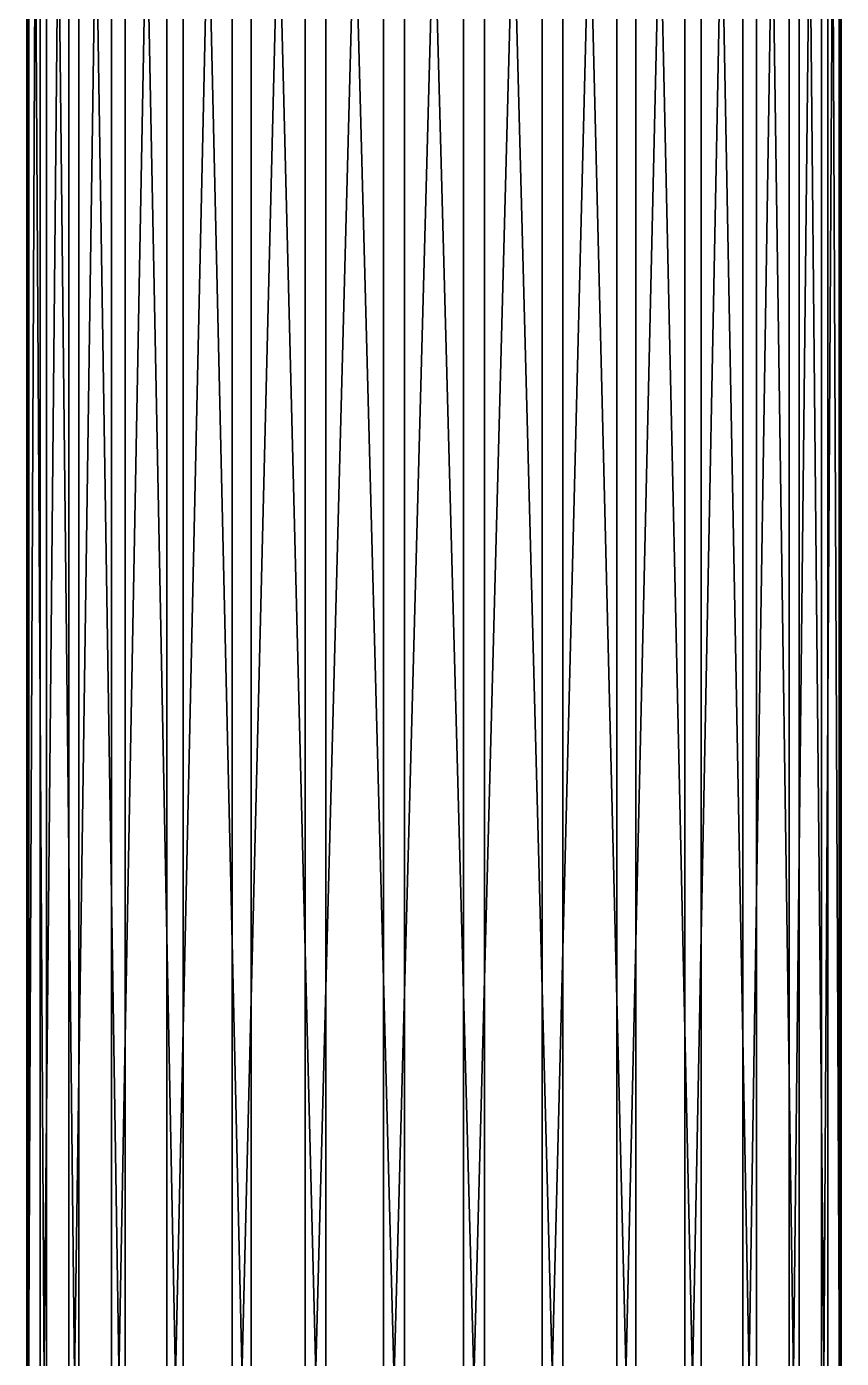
# Model space of a CAD drawing. Header units: inches. Extents: x -9200 to 7100, y -431 to 7100.
# Drawn here: x -37.4 to 37.4, y -308.9 to -186.6 of the extents above; entities that cross this region are included whole.
import ezdxf

# ---------------------------------------------------------------- set-up
doc = ezdxf.new("R2010")
doc.units = ezdxf.units.IN
doc.header["$MEASUREMENT"] = 0
doc.layers.get('0').update_dxf_attribs({"true_color": 0x876e08})

msp = doc.modelspace()

# ---------------------------------------------------------------- meshes
at = {"color": 254, "true_color": 0xcccccc}
mesh = msp.add_polyface(dxfattribs=at)
corners = [(36.16, -346.93, 9.94), (-36.16, -346.93, -9.94), (37.4, -346.93, 2.7), (37.21, -346.93, -4.65), (33.52, -346.93, 16.8), (29.6, -346.93, 23.02), (24.54, -346.93, 28.35), (-33.52, -346.93, -16.8), (32.6, -346.93, -18.54), (35.59, -346.93, -11.82), (-29.6, -346.93, -23.02), (-24.54, -346.93, -28.35), (-18.54, -346.93, -32.6), (-11.82, -346.93, -35.59), (-4.65, -346.93, -37.21), (2.7, -346.93, -37.4), (18.54, -346.93, 32.6), (11.82, -346.93, 35.59), (4.65, -346.93, 37.21), (-2.7, -346.93, 37.4), (-9.94, -346.93, 36.16), (-16.8, -346.93, 33.52), (9.94, -346.93, -36.16), (16.8, -346.93, -33.52), (28.35, -346.93, -24.54), (23.02, -346.93, -29.6), (-23.02, -346.93, 29.6), (-28.35, -346.93, 24.54), (-32.6, -346.93, 18.54), (-35.59, -346.93, 11.82), (-37.21, -346.93, 4.65), (-37.4, -346.93, -2.7), (-24.54, -74, -28.35), (-29.6, -74, -23.02), (4.65, -74, 37.21), (-18.54, -74, -32.6), (11.82, -74, 35.59), (18.54, -74, 32.6), (-4.65, -74, -37.21), (24.54, -74, 28.35), (29.6, -74, 23.02), (33.52, -74, 16.8), (36.16, -74, 9.94), (37.4, -74, 2.7), (37.21, -74, -4.65), (35.59, -74, -11.82), (-11.82, -74, -35.59), (-33.52, -74, -16.8), (-36.16, -74, -9.94), (-37.4, -74, -2.7), (32.6, -74, -18.54), (28.35, -74, -24.54), (23.02, -74, -29.6), (16.8, -74, -33.52), (9.94, -74, -36.16), (2.7, -74, -37.4), (-37.21, -74, 4.65), (-35.59, -74, 11.82), (-32.6, -74, 18.54), (-23.02, -74, 29.6), (-16.8, -74, 33.52), (-9.94, -74, 36.16), (-28.35, -74, 24.54), (-2.7, -74, 37.4)]
mesh.append_faces([[corners[k] for k in face] for face in [(0, 1, 2), (2, 1, 3), (0, 4, 1), (1, 4, 5), (1, 5, 6), (7, 8, 1), (1, 8, 9), (1, 9, 3), (7, 10, 8), (8, 10, 11), (8, 11, 12), (12, 13, 8), (8, 13, 14), (8, 14, 15), (6, 16, 1), (1, 16, 17), (1, 17, 18), (18, 19, 1), (1, 19, 20), (1, 20, 21), (15, 22, 8), (8, 22, 23), (8, 23, 24), (24, 23, 25), (21, 26, 1), (1, 26, 27), (1, 27, 28), (28, 29, 1), (1, 29, 30), (1, 30, 31), (32, 33, 34), (32, 34, 35), (36, 37, 38), (38, 37, 39), (39, 40, 38), (38, 40, 41), (38, 41, 42), (42, 43, 38), (38, 43, 44), (38, 44, 45), (36, 38, 34), (34, 38, 46), (34, 46, 35), (33, 47, 34), (34, 47, 48), (34, 48, 49), (45, 50, 38), (38, 50, 51), (38, 51, 52), (52, 53, 38), (38, 53, 54), (38, 54, 55), (49, 56, 34), (34, 56, 57), (34, 57, 58), (59, 60, 61), (58, 62, 34), (34, 62, 59), (34, 59, 63), (63, 59, 61), (26, 62, 27), (27, 62, 58), (27, 58, 28), (28, 58, 57), (28, 57, 29), (29, 57, 56), (29, 56, 30), (30, 56, 49), (30, 49, 31), (31, 49, 48), (31, 48, 1), (1, 48, 47), (1, 47, 7), (7, 47, 33), (7, 33, 10), (10, 33, 32), (10, 32, 11), (11, 32, 35), (11, 35, 12), (12, 35, 46), (12, 46, 13), (13, 46, 38), (13, 38, 14), (14, 38, 55), (14, 55, 15), (15, 55, 54), (15, 54, 22), (22, 54, 53), (22, 53, 23), (23, 53, 52), (23, 52, 25), (25, 52, 51), (25, 51, 24), (24, 51, 50), (24, 50, 8), (8, 50, 45), (8, 45, 9), (9, 45, 44), (9, 44, 3), (3, 44, 43), (3, 43, 2), (2, 43, 42), (2, 42, 0), (0, 42, 41), (0, 41, 4), (4, 41, 40), (4, 40, 5), (5, 40, 39), (5, 39, 6), (6, 39, 37), (6, 37, 16), (16, 37, 36), (16, 36, 17), (17, 36, 34), (17, 34, 18), (18, 34, 63), (18, 63, 19), (19, 63, 61), (19, 61, 20), (20, 61, 60), (20, 60, 21), (21, 60, 59), (21, 59, 26), (26, 59, 62)]], dxfattribs={"color": 254})

doc.saveas('drawing.dxf')
